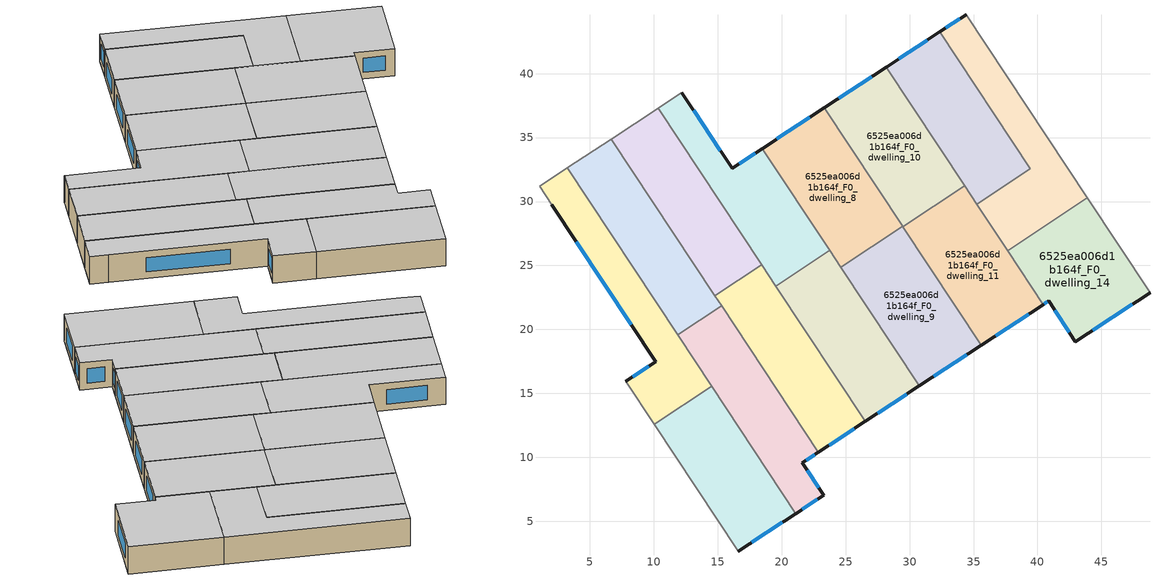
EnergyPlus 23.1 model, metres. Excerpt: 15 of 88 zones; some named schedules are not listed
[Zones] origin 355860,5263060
6525ea006d1b164f_F0_dwelling_0
 floor ground (EU_floor_Construction): 3.22,32.63 14.51,15.57 10.02,12.59 7.8,15.95 10.13,17.48 2.03,29.74 1.06,31.21 z0
 wall outside (EU_wall_Construction): 2.03,29.74 10.13,17.48 7.8,15.95 z0:3
 wall adiabatic (EU_wall_Construction): 3.22,32.63 1.06,31.21 2.03,29.74 / 7.8,15.95 10.02,12.59 z0:3
 wall to 6525ea006d1b164f_F0_dwelling_1 (EU_wall_Construction): 10.02,12.59 14.51,15.57 z0:3
 wall to 6525ea006d1b164f_F0_dwelling_2 (EU_wall_Construction): 11.87,19.57 3.22,32.63 z0:3
 wall to 6525ea006d1b164f_F0_dwelling_3 (EU_wall_Construction): 14.51,15.57 11.87,19.57 z0:3
 window (EU_Window_Construction): 3.93,26.86 8.23,20.36 / 9.58,17.12 8.34,16.31 z0.7:2.3
 ceiling to 6525ea006d1b164f_F1_dwelling_0 (EU_floor_Construction): 14.51,15.57 3.22,32.63 1.06,31.21 2.03,29.74 10.13,17.48 7.8,15.95 10.02,12.59 z3
6525ea006d1b164f_F0_dwelling_1
 floor ground (EU_floor_Construction): 14.51,15.57 21.11,5.6 16.6,2.64 10.02,12.59 z0
 wall outside (EU_wall_Construction): 16.6,2.64 21.11,5.6 z0:3
 wall adiabatic (EU_wall_Construction): 10.02,12.59 16.6,2.64 z0:3
 wall to 6525ea006d1b164f_F0_dwelling_3 (EU_wall_Construction): 21.11,5.6 14.51,15.57 z0:3
 window (EU_Window_Construction): 17.66,3.34 20.05,4.91 z0.7:2.3
 ceiling to 6525ea006d1b164f_F1_dwelling_1 (EU_floor_Construction): 21.11,5.6 14.51,15.57 10.02,12.59 16.6,2.64 z3
6525ea006d1b164f_F0_dwelling_10
 floor ground (EU_floor_Construction): 28.16,40.5 34.29,31.23 29.47,28.04 23.33,37.33 z0
 wall outside (EU_wall_Construction): 28.16,40.5 23.33,37.33 z0:3
 wall to 6525ea006d1b164f_F0_dwelling_11 (EU_wall_Construction): 29.47,28.04 34.29,31.23 z0:3
 wall to 6525ea006d1b164f_F0_dwelling_12 (EU_wall_Construction): 34.29,31.23 28.16,40.5 z0:3
 wall to 6525ea006d1b164f_F0_dwelling_8 (EU_wall_Construction): 23.33,37.33 29.46,28.05 z0:3
 wall to 6525ea006d1b164f_F0_dwelling_9 (EU_wall_Construction): 29.46,28.05 29.47,28.04 z0:3
 window (EU_Window_Construction): 27.02,39.76 24.46,38.07 z0.7:2.3
 ceiling to 6525ea006d1b164f_F1_dwelling_10 (EU_floor_Construction): 34.29,31.23 28.16,40.5 23.33,37.33 29.47,28.04 z3
6525ea006d1b164f_F0_dwelling_11
 floor ground (EU_floor_Construction): 34.29,31.23 40.44,21.95 35.6,18.77 29.47,28.04 z0
 wall outside (EU_wall_Construction): 35.6,18.77 40.44,21.95 z0:3
 wall to 6525ea006d1b164f_F0_dwelling_9 (EU_wall_Construction): 29.47,28.04 35.6,18.77 z0:3
 wall to 6525ea006d1b164f_F0_dwelling_14 (EU_wall_Construction): 40.44,21.95 37.66,26.15 z0:3
 wall to 6525ea006d1b164f_F0_dwelling_13 (EU_wall_Construction): 37.66,26.15 35.25,29.79 z0:3
 wall to 6525ea006d1b164f_F0_dwelling_12 (EU_wall_Construction): 35.25,29.79 34.29,31.23 z0:3
 window (EU_Window_Construction): 36.74,19.51 39.3,21.2 z0.7:2.3
 ceiling to 6525ea006d1b164f_F1_dwelling_11 (EU_floor_Construction): 40.44,21.95 34.29,31.23 29.47,28.04 35.6,18.77 z3
6525ea006d1b164f_F0_dwelling_12
 floor ground (EU_floor_Construction): 32.35,43.26 39.43,32.56 35.25,29.79 28.16,40.5 z0
 wall outside (EU_wall_Construction): 32.35,43.26 28.16,40.5 z0:3
 wall to 6525ea006d1b164f_F0_dwelling_13 (EU_wall_Construction): 35.25,29.79 39.43,32.56 32.35,43.26 z0:3
 window (EU_Window_Construction): 31.37,42.61 29.14,41.15 z0.7:2.3
 ceiling to 6525ea006d1b164f_F1_dwelling_12 (EU_floor_Construction): 39.43,32.56 32.35,43.26 28.16,40.5 35.25,29.79 z3
6525ea006d1b164f_F0_dwelling_13
 floor ground (EU_floor_Construction): 34.41,44.62 43.9,30.28 37.66,26.15 35.25,29.79 39.43,32.56 32.35,43.26 z0
 wall outside (EU_wall_Construction): 34.41,44.62 32.35,43.26 z0:3
 wall adiabatic (EU_wall_Construction): 43.9,30.28 34.41,44.62 z0:3
 wall to 6525ea006d1b164f_F0_dwelling_14 (EU_wall_Construction): 37.66,26.15 43.9,30.28 z0:3
 window (EU_Window_Construction): 33.93,44.3 32.84,43.58 z0.7:2.3
 ceiling to 6525ea006d1b164f_F1_dwelling_13 (EU_floor_Construction): 43.9,30.28 34.41,44.62 32.35,43.26 39.43,32.56 35.25,29.79 37.66,26.15 z3
6525ea006d1b164f_F0_dwelling_14
 floor ground (EU_floor_Construction): 43.9,30.28 48.8,22.88 42.97,19.05 40.87,22.23 40.44,21.95 37.66,26.15 z0
 wall outside (EU_wall_Construction): 40.44,21.95 40.87,22.23 42.97,19.05 48.8,22.88 z0:3
 wall adiabatic (EU_wall_Construction): 48.8,22.88 43.9,30.28 z0:3
 window (EU_Window_Construction): 40.54,22.01 40.77,22.16 / 44.34,19.95 47.43,21.98 / 41.36,21.48 42.48,19.8 z0.7:2.3
 ceiling to 6525ea006d1b164f_F1_dwelling_14 (EU_floor_Construction): 48.8,22.88 43.9,30.28 37.66,26.15 40.44,21.95 40.87,22.23 42.97,19.05 z3
6525ea006d1b164f_F0_dwelling_2
 floor ground (EU_floor_Construction): 6.66,34.89 15.29,21.84 11.86,19.57 3.22,32.63 z0
 wall adiabatic (EU_wall_Construction): 6.66,34.89 3.22,32.63 z0:3
 wall to 6525ea006d1b164f_F0_dwelling_4 (EU_wall_Construction): 14.77,22.64 6.66,34.89 z0:3
 wall to 6525ea006d1b164f_F0_dwelling_3 (EU_wall_Construction): 11.86,19.57 15.29,21.84 z0:3
 wall to 6525ea006d1b164f_F0_dwelling_5 (EU_wall_Construction): 15.29,21.84 14.77,22.64 z0:3
 ceiling to 6525ea006d1b164f_F1_dwelling_2 (EU_floor_Construction): 15.29,21.84 6.66,34.89 3.22,32.63 11.86,19.57 z3
6525ea006d1b164f_F0_dwelling_3
 floor ground (EU_floor_Construction): 15.29,21.84 22.87,10.39 21.62,9.57 23.29,7.04 21.11,5.6 11.86,19.57 z0
 wall outside (EU_wall_Construction): 21.11,5.6 23.29,7.04 21.62,9.57 22.87,10.39 z0:3
 wall to 6525ea006d1b164f_F0_dwelling_5 (EU_wall_Construction): 22.87,10.39 15.29,21.84 z0:3
 window (EU_Window_Construction): 21.62,5.94 22.78,6.7 / 21.91,9.76 22.58,10.2 / 22.9,7.63 22.01,8.98 z0.7:2.3
 ceiling to 6525ea006d1b164f_F1_dwelling_3 (EU_floor_Construction): 23.29,7.04 21.62,9.57 22.87,10.39 15.29,21.84 11.86,19.57 21.11,5.6 z3
6525ea006d1b164f_F0_dwelling_4
 floor ground (EU_floor_Construction): 10.33,37.3 18.43,25.05 14.77,22.64 6.66,34.89 z0
 wall to 6525ea006d1b164f_F0_dwelling_5 (EU_wall_Construction): 14.77,22.64 18.43,25.05 z0:3
 wall adiabatic (EU_wall_Construction): 10.33,37.3 6.66,34.89 z0:3
 wall to 6525ea006d1b164f_F0_dwelling_6 (EU_wall_Construction): 18.43,25.05 10.33,37.3 z0:3
 ceiling to 6525ea006d1b164f_F1_dwelling_4 (EU_floor_Construction): 18.43,25.05 10.33,37.3 6.66,34.89 14.77,22.64 z3
6525ea006d1b164f_F0_dwelling_5
 floor ground (EU_floor_Construction): 18.43,25.05 26.53,12.8 22.87,10.39 14.77,22.64 z0
 wall outside (EU_wall_Construction): 22.87,10.39 26.53,12.8 z0:3
 wall to 6525ea006d1b164f_F0_dwelling_7 (EU_wall_Construction): 26.53,12.8 19.53,23.39 z0:3
 wall to 6525ea006d1b164f_F0_dwelling_6 (EU_wall_Construction): 19.53,23.38 18.43,25.06 z0:3
 window (EU_Window_Construction): 23.73,10.96 25.67,12.24 z0.7:2.3
 ceiling to 6525ea006d1b164f_F1_dwelling_5 (EU_floor_Construction): 26.53,12.8 18.43,25.05 14.77,22.64 22.87,10.39 z3
6525ea006d1b164f_F0_dwelling_6
 floor ground (EU_floor_Construction): 18.49,34.14 23.76,26.18 19.53,23.38 10.33,37.3 12.16,38.5 12.2,38.53 16.12,32.59 z0
 wall outside (EU_wall_Construction): 18.49,34.14 16.12,32.59 12.2,38.53 z0:3
 wall to 6525ea006d1b164f_F0_dwelling_7 (EU_wall_Construction): 19.53,23.38 23.76,26.18 z0:3
 wall adiabatic (EU_wall_Construction): 12.2,38.53 12.16,38.5 10.33,37.3 z0:3
 wall to 6525ea006d1b164f_F0_dwelling_8 (EU_wall_Construction): 23.76,26.18 18.49,34.14 z0:3
 window (EU_Window_Construction): 15.2,33.98 13.12,37.13 / 17.94,33.78 16.68,32.96 z0.7:2.3
 ceiling to 6525ea006d1b164f_F1_dwelling_6 (EU_floor_Construction): 23.76,26.18 18.49,34.14 16.12,32.59 12.2,38.53 12.16,38.5 10.33,37.3 19.53,23.38 z3
6525ea006d1b164f_F0_dwelling_7
 floor ground (EU_floor_Construction): 23.76,26.18 30.77,15.59 26.53,12.8 19.53,23.38 z0
 wall outside (EU_wall_Construction): 26.53,12.8 30.77,15.59 z0:3
 wall to 6525ea006d1b164f_F0_dwelling_9 (EU_wall_Construction): 30.77,15.59 24.63,24.86 z0:3
 wall to 6525ea006d1b164f_F0_dwelling_8 (EU_wall_Construction): 24.64,24.86 23.76,26.18 z0:3
 window (EU_Window_Construction): 27.53,13.46 29.78,14.93 z0.7:2.3
 ceiling to 6525ea006d1b164f_F1_dwelling_7 (EU_floor_Construction): 30.77,15.59 23.76,26.18 19.53,23.38 26.53,12.8 z3
6525ea006d1b164f_F0_dwelling_8
 floor ground (EU_floor_Construction): 23.33,37.33 29.46,28.05 24.64,24.86 18.49,34.14 z0
 wall outside (EU_wall_Construction): 23.33,37.33 18.49,34.14 z0:3
 wall to 6525ea006d1b164f_F0_dwelling_9 (EU_wall_Construction): 24.64,24.86 29.46,28.05 z0:3
 window (EU_Window_Construction): 22.19,36.58 19.63,34.89 z0.7:2.3
 ceiling to 6525ea006d1b164f_F1_dwelling_8 (EU_floor_Construction): 29.46,28.05 23.33,37.33 18.49,34.14 24.64,24.86 z3
6525ea006d1b164f_F0_dwelling_9
 floor ground (EU_floor_Construction): 29.46,28.05 35.6,18.77 30.77,15.59 24.64,24.86 z0
 wall outside (EU_wall_Construction): 30.77,15.59 35.6,18.77 z0:3
 window (EU_Window_Construction): 31.91,16.33 34.47,18.02 z0.7:2.3
 ceiling to 6525ea006d1b164f_F1_dwelling_9 (EU_floor_Construction): 35.6,18.77 29.46,28.05 24.64,24.86 30.77,15.59 z3
[Building]
EU S2 Campaign: North Axis=0; Terrain=City; Solar Distribution=FullExterior
[Site:Location]
Budapest.Ferenc.Liszt.Intl.AP: Latitude=47.437; Longitude=19.256; Time Zone=1; Elevation=185
[SizingPeriod:WeatherFileDays]
AnnualSizingPeriod: Begin Month=1; Begin Day of Month=1; End Month=12; End Day of Month=31; Day of Week for Start Day=Monday; Use Weather File Daylight Saving Period=No; Use Weather File Rain and Snow Indicators=No
[MATERIAL]
EU_InternalMass_Material: Roughness=MediumRough; Thickness=0.1; Conductivity=1; Density=1800; Specific Heat=900; Thermal Absorptance=0.9; Solar Absorptance=0.7; Visible Absorptance=0.7
[MATERIAL:NOMASS] Roughness=MediumRough; Thermal Absorptance=0.9; Solar Absorptance=0.7; Visible Absorptance=0.7
Name | Thermal Resistance
EU_wall_NoMass | 0.832559
EU_floor_NoMass | 0.872794
[WINDOWMATERIAL:SIMPLEGLAZINGSYSTEM]
EU_Window_SimpleGlazing: UFactor=2.79869; Solar Heat Gain Coefficient=0.75; Visible Transmittance=0.75
[CONSTRUCTION]
EU_wall_Construction: EU_wall_NoMass
EU_floor_Construction: EU_floor_NoMass
EU_Window_Construction: EU_Window_SimpleGlazing
EU_InternalMass_Construction: EU_InternalMass_Material
[ZONE] Type=1; Multiplier=1; Ceiling Height=autocalculate; Floor Area=autocalculate; Part of Total Floor Area=Yes
Name | Volume
6525ea006d1b164f_F0_dwelling_0 | 193.161
6525ea006d1b164f_F0_dwelling_1 | 193.144
6525ea006d1b164f_F0_dwelling_10 | 193.12
6525ea006d1b164f_F0_dwelling_11; 6525ea006d1b164f_F0_dwelling_4 | 193.139
6525ea006d1b164f_F0_dwelling_12 | 193.138
6525ea006d1b164f_F0_dwelling_13 | 193.146
6525ea006d1b164f_F0_dwelling_14 | 193.121
6525ea006d1b164f_F0_dwelling_2 | 193.125
6525ea006d1b164f_F0_dwelling_3 | 193.128
6525ea006d1b164f_F0_dwelling_5 | 193.122
6525ea006d1b164f_F0_dwelling_6 | 193.116
6525ea006d1b164f_F0_dwelling_7 | 193.123
6525ea006d1b164f_F0_dwelling_8 | 193.15
6525ea006d1b164f_F0_dwelling_9 | 193.148
[INTERNALMASS] Construction=EU_InternalMass_Construction
Name | Zone or ZoneList | Surface Area
6525ea006d1b164f_F0_dwelling_0_EU_InternalMass | 6525ea006d1b164f_F0_dwelling_0 | 64.3873
6525ea006d1b164f_F0_dwelling_1_EU_InternalMass | 6525ea006d1b164f_F0_dwelling_1 | 64.3826
6525ea006d1b164f_F0_dwelling_2_EU_InternalMass | 6525ea006d1b164f_F0_dwelling_2 | 64.3755
6525ea006d1b164f_F0_dwelling_3_EU_InternalMass | 6525ea006d1b164f_F0_dwelling_3 | 64.3757
6525ea006d1b164f_F0_dwelling_4_EU_InternalMass | 6525ea006d1b164f_F0_dwelling_4 | 64.3794
6525ea006d1b164f_F0_dwelling_5_EU_InternalMass | 6525ea006d1b164f_F0_dwelling_5 | 64.3733
6525ea006d1b164f_F0_dwelling_6_EU_InternalMass | 6525ea006d1b164f_F0_dwelling_6 | 64.3718
6525ea006d1b164f_F0_dwelling_7_EU_InternalMass | 6525ea006d1b164f_F0_dwelling_7 | 64.3735
6525ea006d1b164f_F0_dwelling_8_EU_InternalMass | 6525ea006d1b164f_F0_dwelling_8 | 64.3841
6525ea006d1b164f_F0_dwelling_9_EU_InternalMass | 6525ea006d1b164f_F0_dwelling_9 | 64.3807
6525ea006d1b164f_F0_dwelling_10_EU_InternalMass | 6525ea006d1b164f_F0_dwelling_10 | 64.3722
6525ea006d1b164f_F0_dwelling_11_EU_InternalMass | 6525ea006d1b164f_F0_dwelling_11 | 64.38
6525ea006d1b164f_F0_dwelling_12_EU_InternalMass | 6525ea006d1b164f_F0_dwelling_12 | 64.379
6525ea006d1b164f_F0_dwelling_13_EU_InternalMass | 6525ea006d1b164f_F0_dwelling_13 | 64.3817
6525ea006d1b164f_F0_dwelling_14_EU_InternalMass | 6525ea006d1b164f_F0_dwelling_14 | 64.3747
[OTHEREQUIPMENT] Fuel Type=Electricity; Design Level Calculation Method=Watts/Area; Power per Zone Floor Area=1; Fraction Latent=0; Fraction Radiant=0; Fraction Lost=0; Carbon Dioxide Generation Rate=0; EndUse Subcategory=EU_Step8_InternalGains
Name | Zone or ZoneList or Space or SpaceList | Schedule
EU_Step8_InternalGain_6525ea006d1b164f_F0_dwelling_0_f000 | 6525ea006d1b164f_F0_dwelling_0 | EU_Step8_GainSchedule_6525ea006d1b164f_F0_dwelling_0_f000
EU_Step8_InternalGain_6525ea006d1b164f_F0_dwelling_1_f000 | 6525ea006d1b164f_F0_dwelling_1 | EU_Step8_GainSchedule_6525ea006d1b164f_F0_dwelling_1_f000
EU_Step8_InternalGain_6525ea006d1b164f_F0_dwelling_2_f000 | 6525ea006d1b164f_F0_dwelling_2 | EU_Step8_GainSchedule_6525ea006d1b164f_F0_dwelling_2_f000
EU_Step8_InternalGain_6525ea006d1b164f_F0_dwelling_3_f000 | 6525ea006d1b164f_F0_dwelling_3 | EU_Step8_GainSchedule_6525ea006d1b164f_F0_dwelling_3_f000
EU_Step8_InternalGain_6525ea006d1b164f_F0_dwelling_4_f000 | 6525ea006d1b164f_F0_dwelling_4 | EU_Step8_GainSchedule_6525ea006d1b164f_F0_dwelling_4_f000
EU_Step8_InternalGain_6525ea006d1b164f_F0_dwelling_5_f000 | 6525ea006d1b164f_F0_dwelling_5 | EU_Step8_GainSchedule_6525ea006d1b164f_F0_dwelling_5_f000
EU_Step8_InternalGain_6525ea006d1b164f_F0_dwelling_6_f000 | 6525ea006d1b164f_F0_dwelling_6 | EU_Step8_GainSchedule_6525ea006d1b164f_F0_dwelling_6_f000
EU_Step8_InternalGain_6525ea006d1b164f_F0_dwelling_7_f000 | 6525ea006d1b164f_F0_dwelling_7 | EU_Step8_GainSchedule_6525ea006d1b164f_F0_dwelling_7_f000
EU_Step8_InternalGain_6525ea006d1b164f_F0_dwelling_8_f000 | 6525ea006d1b164f_F0_dwelling_8 | EU_Step8_GainSchedule_6525ea006d1b164f_F0_dwelling_8_f000
EU_Step8_InternalGain_6525ea006d1b164f_F0_dwelling_9_f000 | 6525ea006d1b164f_F0_dwelling_9 | EU_Step8_GainSchedule_6525ea006d1b164f_F0_dwelling_9_f000
EU_Step8_InternalGain_6525ea006d1b164f_F0_dwelling_10_f000 | 6525ea006d1b164f_F0_dwelling_10 | EU_Step8_GainSchedule_6525ea006d1b164f_F0_dwelling_10_f000
EU_Step8_InternalGain_6525ea006d1b164f_F0_dwelling_11_f000 | 6525ea006d1b164f_F0_dwelling_11 | EU_Step8_GainSchedule_6525ea006d1b164f_F0_dwelling_11_f000
EU_Step8_InternalGain_6525ea006d1b164f_F0_dwelling_12_f000 | 6525ea006d1b164f_F0_dwelling_12 | EU_Step8_GainSchedule_6525ea006d1b164f_F0_dwelling_12_f000
EU_Step8_InternalGain_6525ea006d1b164f_F0_dwelling_13_f000 | 6525ea006d1b164f_F0_dwelling_13 | EU_Step8_GainSchedule_6525ea006d1b164f_F0_dwelling_13_f000
EU_Step8_InternalGain_6525ea006d1b164f_F0_dwelling_14_f000 | 6525ea006d1b164f_F0_dwelling_14 | EU_Step8_GainSchedule_6525ea006d1b164f_F0_dwelling_14_f000
[ZONEVENTILATION:DESIGNFLOWRATE] Schedule=EU_AlwaysOn; Design Flow Rate Calculation Method=AirChanges/Hour; Air Changes per Hour=0.475469; Ventilation Type=Natural; Fan Pressure Rise=0; Fan Total Efficiency=1; Constant Term Coefficient=1; Temperature Term Coefficient=0; Velocity Term Coefficient=0; Velocity Squared Term Coefficient=0; Minimum Indoor Temperature=-100; Maximum Indoor Temperature=100; Delta Temperature=-100; Minimum Outdoor Temperature=-100; Maximum Outdoor Temperature=100; Maximum Wind Speed=40
Name | Zone or ZoneList or Space or SpaceList
EU_ConstantAir_6525ea006d1b164f_F0_dwelling_0 | 6525ea006d1b164f_F0_dwelling_0
EU_ConstantAir_6525ea006d1b164f_F0_dwelling_1 | 6525ea006d1b164f_F0_dwelling_1
EU_ConstantAir_6525ea006d1b164f_F0_dwelling_2 | 6525ea006d1b164f_F0_dwelling_2
EU_ConstantAir_6525ea006d1b164f_F0_dwelling_3 | 6525ea006d1b164f_F0_dwelling_3
EU_ConstantAir_6525ea006d1b164f_F0_dwelling_4 | 6525ea006d1b164f_F0_dwelling_4
EU_ConstantAir_6525ea006d1b164f_F0_dwelling_5 | 6525ea006d1b164f_F0_dwelling_5
EU_ConstantAir_6525ea006d1b164f_F0_dwelling_6 | 6525ea006d1b164f_F0_dwelling_6
EU_ConstantAir_6525ea006d1b164f_F0_dwelling_7 | 6525ea006d1b164f_F0_dwelling_7
EU_ConstantAir_6525ea006d1b164f_F0_dwelling_8 | 6525ea006d1b164f_F0_dwelling_8
EU_ConstantAir_6525ea006d1b164f_F0_dwelling_9 | 6525ea006d1b164f_F0_dwelling_9
EU_ConstantAir_6525ea006d1b164f_F0_dwelling_10 | 6525ea006d1b164f_F0_dwelling_10
EU_ConstantAir_6525ea006d1b164f_F0_dwelling_11 | 6525ea006d1b164f_F0_dwelling_11
EU_ConstantAir_6525ea006d1b164f_F0_dwelling_12 | 6525ea006d1b164f_F0_dwelling_12
EU_ConstantAir_6525ea006d1b164f_F0_dwelling_13 | 6525ea006d1b164f_F0_dwelling_13
EU_ConstantAir_6525ea006d1b164f_F0_dwelling_14 | 6525ea006d1b164f_F0_dwelling_14
[HVACTEMPLATE:THERMOSTAT] Constant Heating Setpoint=20; Constant Cooling Setpoint=50
EU_HeatOnly_6525ea006d1b164f_F0_dwelling_0; EU_HeatOnly_6525ea006d1b164f_F0_dwelling_1; EU_HeatOnly_6525ea006d1b164f_F0_dwelling_2; EU_HeatOnly_6525ea006d1b164f_F0_dwelling_3; EU_HeatOnly_6525ea006d1b164f_F0_dwelling_4; EU_HeatOnly_6525ea006d1b164f_F0_dwelling_5; EU_HeatOnly_6525ea006d1b164f_F0_dwelling_6; EU_HeatOnly_6525ea006d1b164f_F0_dwelling_7; EU_HeatOnly_6525ea006d1b164f_F0_dwelling_8; EU_HeatOnly_6525ea006d1b164f_F0_dwelling_9; EU_HeatOnly_6525ea006d1b164f_F0_dwelling_10; EU_HeatOnly_6525ea006d1b164f_F0_dwelling_11; EU_HeatOnly_6525ea006d1b164f_F0_dwelling_12; EU_HeatOnly_6525ea006d1b164f_F0_dwelling_13; EU_HeatOnly_6525ea006d1b164f_F0_dwelling_14; EU_HeatOnly_6525ea006d1b164f_F1_dwelling_0; EU_HeatOnly_6525ea006d1b164f_F1_dwelling_1; EU_HeatOnly_6525ea006d1b164f_F1_dwelling_2; EU_HeatOnly_6525ea006d1b164f_F1_dwelling_3; EU_HeatOnly_6525ea006d1b164f_F1_dwelling_4; EU_HeatOnly_6525ea006d1b164f_F1_dwelling_5; EU_HeatOnly_6525ea006d1b164f_F1_dwelling_6; EU_HeatOnly_6525ea006d1b164f_F1_dwelling_7; EU_HeatOnly_6525ea006d1b164f_F1_dwelling_8; EU_HeatOnly_6525ea006d1b164f_F1_dwelling_9; EU_HeatOnly_6525ea006d1b164f_F1_dwelling_10; EU_HeatOnly_6525ea006d1b164f_F1_dwelling_11; EU_HeatOnly_6525ea006d1b164f_F1_dwelling_12; EU_HeatOnly_6525ea006d1b164f_F1_dwelling_13; EU_HeatOnly_6525ea006d1b164f_F1_dwelling_14; EU_HeatOnly_6525ea006d1b164f_F2_dwelling_0; EU_HeatOnly_6525ea006d1b164f_F2_dwelling_1; EU_HeatOnly_6525ea006d1b164f_F2_dwelling_2; EU_HeatOnly_6525ea006d1b164f_F2_dwelling_3; EU_HeatOnly_6525ea006d1b164f_F2_dwelling_4; EU_HeatOnly_6525ea006d1b164f_F2_dwelling_5; EU_HeatOnly_6525ea006d1b164f_F2_dwelling_6; EU_HeatOnly_6525ea006d1b164f_F2_dwelling_7; EU_HeatOnly_6525ea006d1b164f_F2_dwelling_8; EU_HeatOnly_6525ea006d1b164f_F2_dwelling_9; EU_HeatOnly_6525ea006d1b164f_F2_dwelling_10; EU_HeatOnly_6525ea006d1b164f_F2_dwelling_11; EU_HeatOnly_6525ea006d1b164f_F2_dwelling_12; EU_HeatOnly_6525ea006d1b164f_F2_dwelling_13; EU_HeatOnly_6525ea006d1b164f_F2_dwelling_14; EU_HeatOnly_6525ea006d1b164f_F3_dwelling_0; EU_HeatOnly_6525ea006d1b164f_F3_dwelling_1; EU_HeatOnly_6525ea006d1b164f_F3_dwelling_2; EU_HeatOnly_6525ea006d1b164f_F3_dwelling_3
